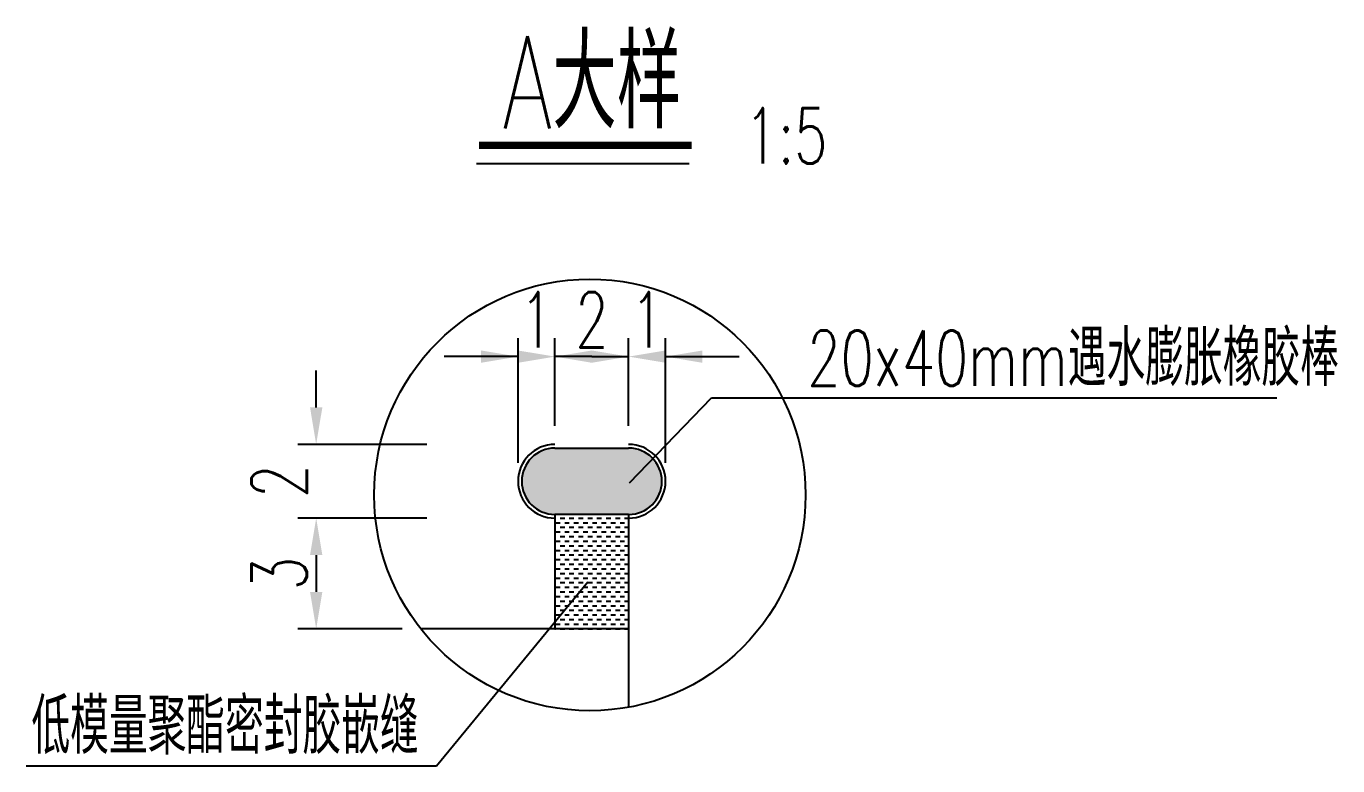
# Model space of a CAD drawing. Header units: millimetres. Extents: x 9472 to 214973, y -2225 to 23593.
# Drawn here: x 12469.75 to 12505.32, y 23086.2 to 23106.24 of the extents above; entities that cross this region are included whole.
import ezdxf

# ---------------------------------------------------------------- set-up
doc = ezdxf.new("R2010")
doc.units = ezdxf.units.MM
doc.header["$LTSCALE"] = 0.3
doc.header["$MEASUREMENT"] = 0
for name, color, linetype in [('填充', 8, 'Continuous'), ('文字', 7, 'Continuous'), ('次轮廓线', 7, 'Continuous')]:
    doc.layers.add(name, color=color, linetype=linetype)
doc.styles.get("Standard").update_dxf_attribs({"font": 'simplex1.shx', "width": 0.7, "bigfont": 'hztxt.shx'})
doc.dimstyles.new('5', dxfattribs={"dimscale": 0.5, "dimtxt": 3, "dimasz": 2, "dimexe": 1, "dimexo": 1, "dimgap": 0.5, "dimtad": 1, "dimdec": 1, "dimdsep": 46, "dimtxsty": 'Standard', "dimcen": 0.5, "dimadec": 0, "dimazin": 0, "dimtfac": 1, "dimtdec": 1, "dimtofl": 0, "dimtmove": 2, "dimatfit": 3, "dimfxl": 0, "dimtolj": 1, "dimtzin": 0, "dimarcsym": 0})

# ---------------------------------------------------------------- blocks, each defined once
blk = doc.blocks.new('*D57')
at = {"color": 0, "lineweight": -2}
for p, q in [((12484.09, 23095.409), (12484.09, 23097.788)), ((12486.09, 23095.409), (12486.09, 23097.788)), ((12483.09, 23097.288), (12482.09, 23097.288)), ((12487.09, 23097.288), (12488.09, 23097.288))]:
    blk.add_line(p, q, dxfattribs=at)
at = {"color": 0}
for points in [[(12483.09, 23097.454), (12483.09, 23097.121), (12484.09, 23097.288)], [(12487.09, 23097.454), (12487.09, 23097.121), (12486.09, 23097.288)]]:
    blk.add_solid(points, dxfattribs=at)
at = {"layer": 'Defpoints', "color": 0}
for p in [(12484.09, 23097.288), (12484.09, 23094.909), (12486.09, 23094.909)]:
    blk.add_point(p, dxfattribs=at)
at = {"color": 0, "insert": (12485.09, 23098.288), "char_height": 1.5, "attachment_point": 5}
blk.add_mtext('\\A1;2', dxfattribs=at)
blk = doc.blocks.new('*D58')
at = {"color": 0, "lineweight": -2}
for p, q in [((12486.09, 23095.409), (12486.09, 23097.788)), ((12487.09, 23094.409), (12487.09, 23097.788)), ((12485.09, 23097.288), (12484.09, 23097.288)), ((12488.09, 23097.288), (12489.09, 23097.288))]:
    blk.add_line(p, q, dxfattribs=at)
at = {"color": 0}
for points in [[(12485.09, 23097.454), (12485.09, 23097.121), (12486.09, 23097.288)], [(12488.09, 23097.454), (12488.09, 23097.121), (12487.09, 23097.288)]]:
    blk.add_solid(points, dxfattribs=at)
at = {"layer": 'Defpoints', "color": 0}
for p in [(12486.09, 23097.288), (12486.09, 23094.909), (12487.09, 23093.909)]:
    blk.add_point(p, dxfattribs=at)
at = {"color": 0, "insert": (12486.59, 23098.288), "char_height": 1.5, "attachment_point": 5}
blk.add_mtext('\\A1;1', dxfattribs=at)
blk = doc.blocks.new('*D59')
at = {"color": 0, "lineweight": -2}
for p, q in [((12483.09, 23094.409), (12483.09, 23097.788)), ((12484.09, 23095.409), (12484.09, 23097.788)), ((12482.09, 23097.288), (12481.09, 23097.288)), ((12485.09, 23097.288), (12486.09, 23097.288))]:
    blk.add_line(p, q, dxfattribs=at)
at = {"color": 0}
for points in [[(12482.09, 23097.454), (12482.09, 23097.121), (12483.09, 23097.288)], [(12485.09, 23097.454), (12485.09, 23097.121), (12484.09, 23097.288)]]:
    blk.add_solid(points, dxfattribs=at)
at = {"layer": 'Defpoints', "color": 0}
for p in [(12484.09, 23097.288), (12484.09, 23094.909), (12483.09, 23093.909)]:
    blk.add_point(p, dxfattribs=at)
at = {"color": 0, "insert": (12483.59, 23098.288), "char_height": 1.5, "attachment_point": 5}
blk.add_mtext('\\A1;1', dxfattribs=at)
blk = doc.blocks.new('*D60')
at = {"color": 0, "lineweight": -2}
for p, q in [((12477.616, 23095.909), (12477.616, 23096.909)), ((12480.616, 23094.909), (12477.116, 23094.909)), ((12480.616, 23092.909), (12477.116, 23092.909)), ((12477.616, 23091.909), (12477.616, 23090.909))]:
    blk.add_line(p, q, dxfattribs=at)
at = {"color": 0}
for points in [[(12477.45, 23095.909), (12477.783, 23095.909), (12477.616, 23094.909)], [(12477.45, 23091.909), (12477.783, 23091.909), (12477.616, 23092.909)]]:
    blk.add_solid(points, dxfattribs=at)
at = {"layer": 'Defpoints', "color": 0}
for p in [(12484.09, 23094.909), (12477.616, 23092.909), (12484.09, 23092.909)]:
    blk.add_point(p, dxfattribs=at)
at = {"color": 0, "insert": (12476.616, 23093.909), "char_height": 1.5, "attachment_point": 5, "rotation": 90}
blk.add_mtext('\\A1;2', dxfattribs=at)
blk = doc.blocks.new('*D61')
at = {"color": 0, "lineweight": -2}
for p, q in [((12480.616, 23092.909), (12477.116, 23092.909)), ((12477.616, 23091.909), (12477.616, 23090.909)), ((12479.951, 23089.909), (12477.116, 23089.909))]:
    blk.add_line(p, q, dxfattribs=at)
at = {"color": 0}
for points in [[(12477.45, 23091.909), (12477.783, 23091.909), (12477.616, 23092.909)], [(12477.45, 23090.909), (12477.783, 23090.909), (12477.616, 23089.909)]]:
    blk.add_solid(points, dxfattribs=at)
at = {"layer": 'Defpoints', "color": 0}
for p in [(12484.09, 23092.909), (12477.616, 23089.909), (12480.451, 23089.909)]:
    blk.add_point(p, dxfattribs=at)
at = {"color": 0, "insert": (12476.616, 23091.409), "char_height": 1.5, "attachment_point": 5, "rotation": 90}
blk.add_mtext('\\A1;3', dxfattribs=at)

msp = doc.modelspace()

# ---------------------------------------------------------------- hatches: boundary and pattern name
at = {"layer": '填充'}
msp.add_hatch(color=256, dxfattribs=at).paths.add_polyline_path([(12486.09, 23094.809), (12484.09, 23094.809, 1), (12484.09, 23093.009), (12486.09, 23093.009, 1)])
h = msp.add_hatch(dxfattribs=at)
h.set_pattern_fill('DASH', color=256, style=0)
h.set_pattern_definition([(0, (-697.89502, 801.78699), (0.125, 0.125), [0.125, -0.125])])
h.paths.add_polyline_path([(12486.09, 23093.009), (12484.09, 23093.009), (12484.09, 23089.909), (12486.09, 23089.909)])

# ---------------------------------------------------------------- linework, layer by layer
for p, q in [((12481.963, 23102.522), (12487.732, 23102.522)), ((12486.109, 23093.866), (12488.34, 23096.173)), ((12488.34, 23096.173), (12503.665, 23096.173)), ((12484.09, 23094.809), (12486.09, 23094.809)), ((12486.09, 23093.009), (12484.09, 23093.009)), ((12480.879, 23086.199), (12484.984, 23091.184)), ((12486.09, 23089.909), (12480.451, 23089.909)), ((12469.753, 23086.199), (12480.879, 23086.199))]:
    msp.add_line(p, q)
at = {"const_width": 0.2}
msp.add_lwpolyline([(12482.027, 23103.018), (12487.796, 23103.018)], dxfattribs=at)
msp.add_circle((12485.038, 23093.539), 5.849)
at = {"layer": '次轮廓线'}
for p, q in [((12484.09, 23093.009), (12484.09, 23089.909)), ((12486.09, 23093.009), (12486.09, 23087.786))]:
    msp.add_line(p, q, dxfattribs=at)
for centre, radius, start, end in [((12484.09, 23093.909), 1, 90, 270), ((12486.09, 23093.909), 1, 270, 90), ((12484.09, 23093.909), 0.9, 90, 270), ((12486.09, 23093.909), 0.9, 270, 90)]:
    msp.add_arc(centre, radius, start, end, dxfattribs=at)

# ---------------------------------------------------------------- texts
at = {"layer": '文字', "width": 0.7}
for s, height, p in [('A大样', 2.5, (12482.67, 23103.473)), ('1:5', 1.5, (12489.232, 23102.522)), ('20x40mm遇水膨胀橡胶棒', 1.5, (12490.934, 23096.495)), ('低模量聚酯密封胶嵌缝', 1.5, (12469.895, 23086.521))]:
    msp.add_text(s, height=height, dxfattribs=at).set_placement(p)

# ---------------------------------------------------------------- dimensions: what is measured, and where the dimension line sits
for base, p1, p2, picture, middle in [((12484.09, 23097.288), (12483.09, 23093.909), (12484.09, 23094.909), '*D59', (12483.59, 23098.288)), ((12484.09, 23097.288), (12486.09, 23094.909), (12484.09, 23094.909), '*D57', (12485.09, 23098.288)), ((12486.09, 23097.288), (12487.09, 23093.909), (12486.09, 23094.909), '*D58', (12486.59, 23098.288))]:
    dim = msp.add_linear_dim(base=base, p1=p1, p2=p2, dimstyle='5')
    dim.commit()
    dim.dimension.update_dxf_attribs({"geometry": picture, "text_midpoint": middle})
for base, p1, p2, picture, middle in [((12477.616, 23092.909), (12484.09, 23094.909), (12484.09, 23092.909), '*D60', (12476.616, 23093.909)), ((12477.616, 23089.909), (12484.09, 23092.909), (12480.451, 23089.909), '*D61', (12476.616, 23091.409))]:
    dim = msp.add_linear_dim(base=base, p1=p1, p2=p2, angle=90, dimstyle='5')
    dim.commit()
    dim.dimension.update_dxf_attribs({"geometry": picture, "text_midpoint": middle})

doc.saveas('drawing.dxf')
